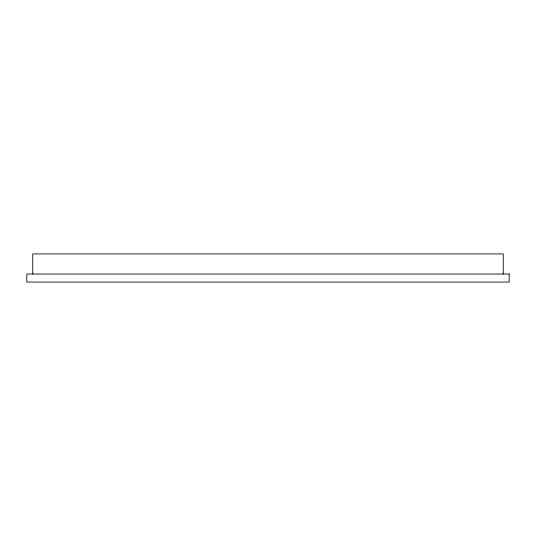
<?xml version="1.0" encoding="UTF-8"?>
<svg xmlns="http://www.w3.org/2000/svg" width="536" height="536" viewBox="0 0 536 536"><rect width="100%" height="100%" fill="white"/><g stroke="black" fill="none" stroke-linecap="round" stroke-linejoin="round"><path stroke-width="0.8" d="M503.25 274.03L503.25 253.93L32.75 253.93L32.75 274.03M509.2 274.03L26.8 274.03L26.8 282.07L509.2 282.07L509.2 274.03"/></g></svg>
